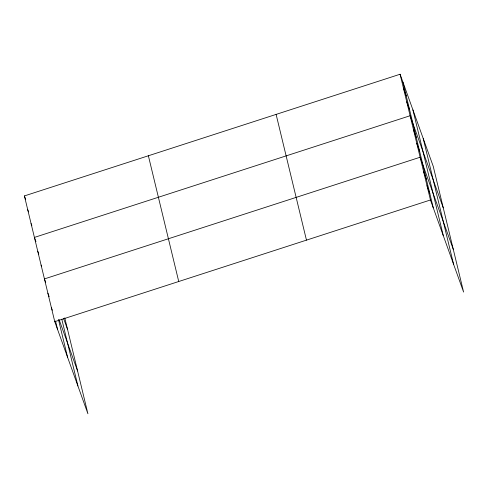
<?xml version="1.0" encoding="UTF-8"?>
<svg xmlns="http://www.w3.org/2000/svg" width="488" height="488" viewBox="0 0 488 488"><rect width="100%" height="100%" fill="white"/><g stroke="black" fill="none" stroke-linecap="round" stroke-linejoin="round"><path stroke-width="0.73" d="M64.764 317.865L87.913 413.757L54.76 321.665L24.4 195.926L400.087 74.243L433.24 166.335L463.6 292.074L430.446 199.982L400.087 74.243M54.76 321.665L430.446 199.982M403.423 88.078L406.248 95.929M406.766 101.907L409.591 109.757M443.256 207.833L410.103 115.735L34.416 237.418L35.959 241.7M413.446 129.57L416.27 137.421M416.782 143.399L419.607 151.249M453.279 249.325L420.125 157.234L44.438 278.91L45.72 282.479M423.566 171.483L426.39 179.334M427.006 185.733L429.83 193.584M24.4 195.926L25.687 199.494M27.737 209.755L28.511 211.896M31.079 223.589L31.848 225.731M63.568 318.389L67.576 329.51M37.759 251.253L38.784 254.108M41.096 265.082L41.614 266.509M59.078 319.573L77.592 371.002M47.879 293.16L49.166 296.728M51.319 307.409L52.344 310.264M423.23 138.537L453.59 264.276M412.921 109.898L443.281 235.631M402.911 82.094L433.271 207.833M276.11 114.399L306.47 240.139M148.376 155.77L178.736 281.509M61.787 319.183L77.909 385.953M58.475 319.548L67.594 357.314M55.522 320.964L57.584 329.516"/></g></svg>
